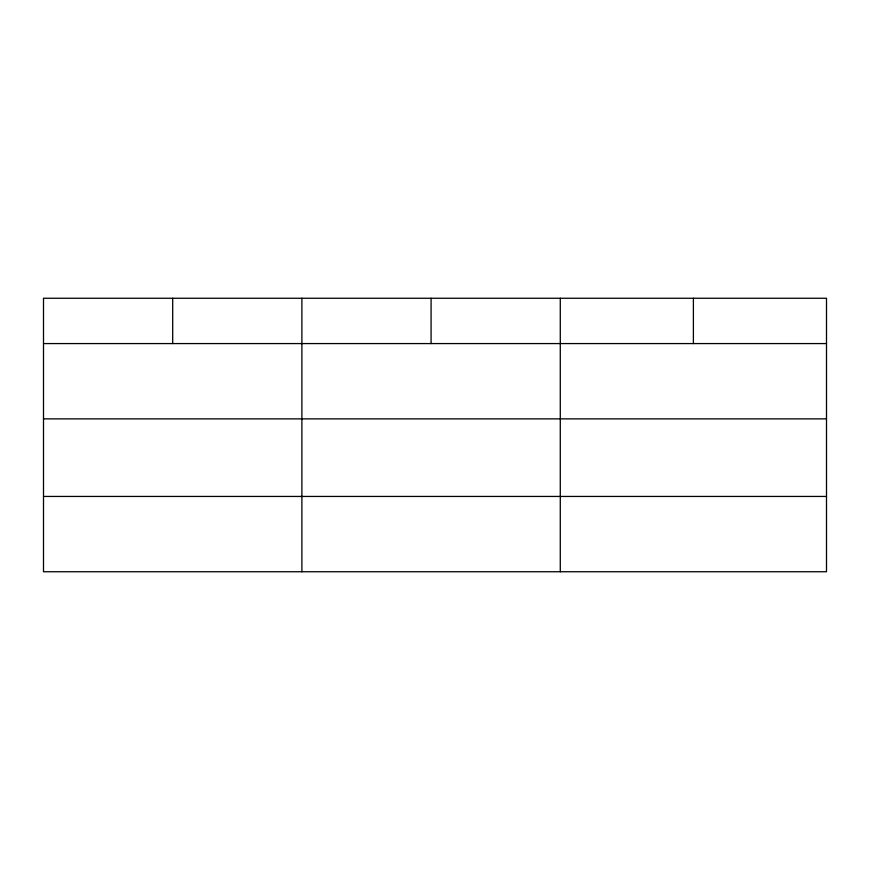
<?xml version="1.0" encoding="UTF-8"?>
<svg xmlns="http://www.w3.org/2000/svg" width="870" height="870" viewBox="0 0 870 870"><rect width="100%" height="100%" fill="white"/><g stroke="black" fill="none" stroke-linecap="round" stroke-linejoin="round"><path stroke-width="1.3" d="M826.5 418.872L826.5 298.258L43.5 298.258L43.5 571.742L826.5 571.742L826.5 418.872L43.5 418.872M43.5 343.574L826.5 343.574M43.5 496.444L826.5 496.444M693.39 298.258L693.39 343.574M560.28 298.258L560.28 571.742M431.085 298.258L431.085 343.574M301.89 298.258L301.89 571.742M172.695 298.258L172.695 343.574"/></g></svg>
